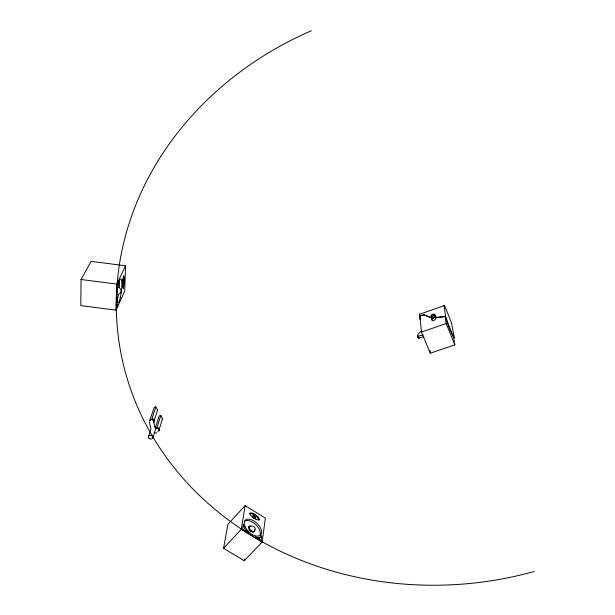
<?xml version="1.0" encoding="UTF-8"?>
<svg xmlns="http://www.w3.org/2000/svg" width="615" height="615" viewBox="0 0 615 615"><rect width="100%" height="100%" fill="white"/><g stroke="black" fill="none" stroke-linecap="round" stroke-linejoin="round"><path stroke-width="0.92" d="M81.049 279.494L80.811 305.632L116.043 310.152L124.722 291.195L125.56 265.78L91.082 261.352L81.049 279.494L116.781 284.084L125.56 265.78M116.043 310.152L116.781 284.084M122.685 281.593L122.685 280.332M431.684 318.778C431.446 323.421 437.865 318.678 435.758 315.964M262.167 542.038L265.357 518.13L245.139 505.622L227.896 524.334L223.545 548.28L244.27 560.742L262.167 542.038L241.28 529.292L245.139 505.622M244.27 560.742L244.555 558.881M160.799 415.509L162.568 418.569L158.862 430.5A2.222 1.814 15.8 0 0 159.047 428.578A2.222 1.814 15.8 0 0 157.048 427.41L160.799 415.509A2.183 1.799 16 0 0 159.108 416.101L155.303 428.032M152.843 437.772L155.587 429.101A2.237 1.83 16 0 0 154.096 426.795M148.469 436.565L150.99 428.77M155.826 406.946L157.617 410.028L153.796 421.867A2.237 1.83 16.4 0 0 153.981 419.922A2.237 1.83 16.4 0 0 151.967 418.738L155.826 406.946A2.191 1.814 16.6 0 0 154.134 407.537L150.121 419.484A2.237 1.83 16.4 0 0 149.906 420.921M118.065 304.402L116.412 307.992L116.619 300.827A9.948 1.699 -83.3 0 0 118.065 304.402L116.273 304.171M223.545 548.28L241.28 529.292M259.691 519.537A7.357 4.028 43.7 0 1 249.521 513.264A7.411 4.082 43.8 0 1 259.691 519.537L259.092 520.182A7.403 4.082 43.8 0 0 249.621 513.663M258.684 539.109L261.137 536.534M421.805 330.57L418.523 333.73A8.556 3.882 -22.6 0 0 417.447 335.659L418.523 338.019L423.804 336.72M150.344 419.691C148.622 423.681 149.891 418.1 152.543 419.515C154.972 419.799 153.612 425.78 153.681 420.36M155.61 428.255C156.441 427.34 160.284 428.863 158.793 430.969C159.531 431.369 158.901 427.148 156.202 428.055M158.009 431.546L157.817 431.615M420.46 317.724L419.292 314.373L444.076 305.678A4.282 0.407 70.8 0 1 444.599 305.909A46.855 4.636 71 0 1 451.602 323.321L454.293 337.773L453.724 337.727A20.779 2.006 70.9 0 1 445.183 316.587L435.605 317.448M419.445 315.902L424.004 314.757L431.807 317.878M419.53 316.11L424.089 314.965L431.023 317.74M419.776 316.602L420.014 317.017M419.953 318.739L420.268 318.147L419.953 318.739A67.811 8.679 71.1 0 1 420.276 319.485M445.099 316.371L445.591 316.202L444.076 305.678M435.689 317.663L445.675 316.418A20.787 1.999 70.9 0 0 454.208 337.566L454.293 337.773M454.208 337.566L453.724 337.727L454.808 344.854L430.308 353.187L421.46 332.085L446.175 323.528L445.183 316.587M251.143 531.329A3.49 1.791 52.2 0 1 249.429 529.254L249.09 528.47A3.536 1.976 44 0 1 249.421 526.248L250.597 526.079M249.429 526.248L249.905 526.102M156.863 432.875L154.542 432.768M423.105 335.052L417.539 336.251M151.113 419.384L153.673 420.36M432.053 319.031C442.093 313.673 427.071 311.513 432.053 319.031C430.761 317.279 434.474 313.658 435.212 316.425M252.465 532.029L253.049 532.09M251.197 530.96L250.597 530.699A3.529 2.191 26 0 1 249.198 529.607M418.361 337.981L418.146 337.32A8.549 3.89 -22.6 0 1 418.369 336.697M251.812 531.767L251.181 531.352A3.482 2.076 35.3 0 0 253.503 531.744L254.064 531.514A3.552 2.114 35.3 0 0 254.618 529.961M250.436 530.93L249.137 529.7M251.62 531.222L252.042 531.583M419.799 315.779L420.13 316.471M418.438 336.313L419.138 337.981M418.323 336.336L419.023 338.004M418.1 336.367L418.915 338.019M418 336.367L418.707 338.035M417.908 336.367L418.607 338.035M417.447 335.659L418.523 338.019M446.175 323.528L454.808 344.854M154.834 426.456L153.896 423.005M150.729 428.294L149.422 422.113M430.008 350.435L430.308 353.187M419.884 315.987L421.46 332.085M534.189 571.489A331.739 291.602 -9.3 0 1 135.754 402.694A331.739 291.602 -9.3 0 1 311.367 30.75M419.292 314.373A4.259 0.515 70.8 0 1 419.714 314.211M419.907 318.278A67.758 8.664 71.1 0 1 420.23 319.024M162.568 418.569A2.183 1.799 16 0 1 162.106 418.915M157.617 410.028A2.191 1.814 16.6 0 1 157.156 410.382M119.287 280.678A12.054 2.076 -83.3 0 1 119.341 287.551M118.511 294.416A12.054 2.076 -83.3 0 1 116.689 301.25M116.896 294.124A4.021 0.692 -83.3 0 1 116.496 294.524A4.051 0.93 89.7 0 0 116.973 294.124M123.092 277.972A8.41 1.422 -83.4 0 1 122.585 285.737M122.562 280.717A2.006 1.737 25.8 0 1 122.808 282.9M117.181 286.959A4.082 3.513 25.4 0 1 120.955 290.111A4.082 3.513 25.4 0 1 118.979 293.909M244.801 520.997A10.601 5.919 44 0 1 255.925 524.772A10.601 5.919 44 0 1 259.784 535.696M254.587 529.999A3.536 1.976 44 0 1 254.057 531.521L251.404 531.114L249.083 528.477A3.49 1.791 52.2 0 1 249.429 526.302M252.304 516.577A1.737 1.368 8.1 0 1 255.133 517.907M248.914 527.078A3.529 2.76 8.1 0 1 253.811 526.678A3.529 2.76 8.1 0 1 254.641 530.591M253.142 532.021A3.544 1.622 59.8 0 1 252.619 531.906M117.081 284.845L116.865 292.14A9.986 1.707 -83.3 0 1 118.741 281.363L117.081 284.845M434.813 315.457C431.384 324.228 429.893 311.082 434.813 315.457M261.744 535.896L261.137 540.424L255.363 536.895A8.764 4.889 44.2 0 0 261.744 535.896M243.317 524.61L242.594 529.1L248.414 532.652A8.771 4.905 44 0 1 243.317 524.61M149.007 438.272A2.268 1.845 15.9 0 0 152.797 437.926A2.268 1.845 15.9 0 0 150.175 435.297A2.268 1.845 15.9 0 0 149.007 438.272M120.286 297.66A12.054 2.053 -83.3 0 0 120.894 278.903A12.054 2.053 -83.3 0 0 116.919 295.946A12.054 2.053 -83.3 0 0 120.286 297.66M123.284 288.458A8.41 1.415 -83.4 0 0 123.692 275.689A8.349 1.391 -83.4 0 0 123.284 288.458M245.008 526.478A10.609 5.904 44 0 0 259.93 535.511A10.609 5.904 44 0 0 253.841 520.913A10.609 5.904 44 0 0 245.008 526.478M252.711 516.838A1.737 0.961 43.7 0 0 255.156 518.345A1.737 0.961 43.7 0 0 254.172 515.97A1.737 0.961 43.7 0 0 252.711 516.838"/></g></svg>
